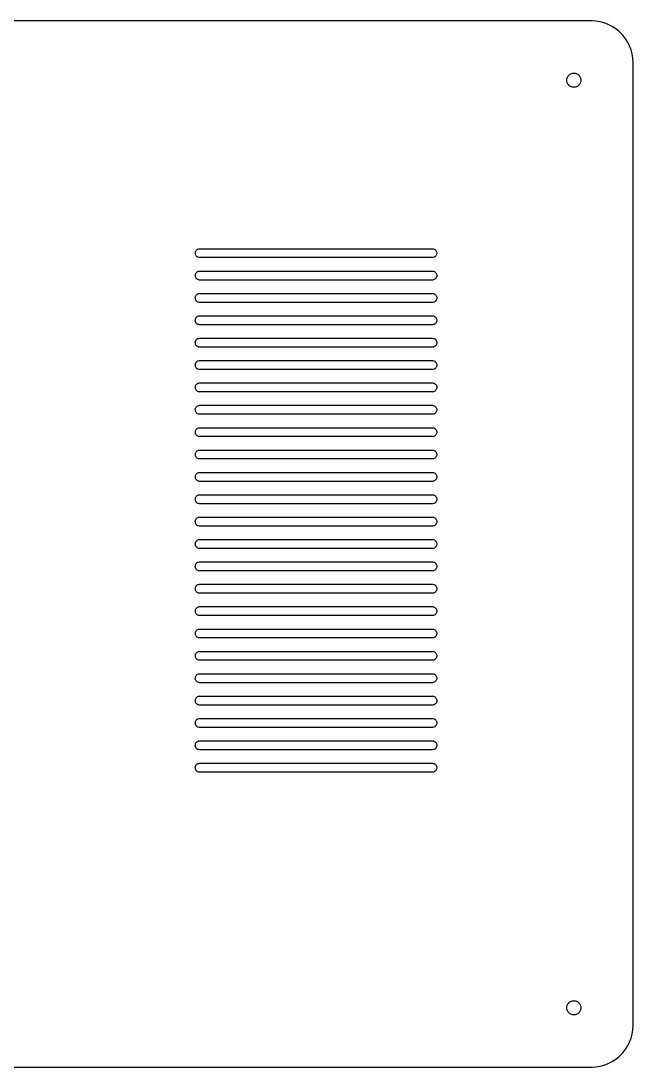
# Model space of a CAD drawing. Header units: metres. Extents: x -205 to 205, y -175 to 175.
# Drawn here: x 0 to 205.4, y -175.4 to 175.4 of the extents above; entities that cross this region are included whole.
import ezdxf

# ---------------------------------------------------------------- set-up
doc = ezdxf.new("R2010")
doc.units = ezdxf.units.M

msp = doc.modelspace()

# ---------------------------------------------------------------- linework, layer by layer
for p, q in [((191.375, 175.375), (-191.375, 175.375)), ((192.838, 175.298), (191.375, 175.375)), ((194.286, 175.069), (192.838, 175.298)), ((195.701, 174.69), (194.286, 175.069)), ((197.069, 174.165), (195.701, 174.69)), ((198.375, 173.499), (197.069, 174.165)), ((199.604, 172.701), (198.375, 173.499)), ((200.743, 171.779), (199.604, 172.701)), ((201.779, 170.743), (200.743, 171.779)), ((202.701, 169.604), (201.779, 170.743)), ((203.499, 168.375), (202.701, 169.604)), ((204.165, 167.069), (203.499, 168.375)), ((204.69, 165.701), (204.165, 167.069)), ((205.069, 164.286), (204.69, 165.701)), ((205.298, 162.838), (205.069, 164.286)), ((205.375, 161.375), (205.298, 162.838)), ((205.375, -161.375), (205.375, 161.375)), ((185.006, 157.823), (185.252, 157.862)), ((185.252, 157.862), (185.5, 157.875)), ((185.5, 157.875), (185.748, 157.862)), ((185.748, 157.862), (185.994, 157.823)), ((183.125, 155.5), (183.138, 155.748)), ((183.138, 155.252), (183.125, 155.5)), ((183.138, 155.748), (183.177, 155.994)), ((183.177, 155.006), (183.138, 155.252)), ((183.177, 155.994), (183.241, 156.234)), ((183.241, 154.766), (183.177, 155.006)), ((183.241, 156.234), (183.33, 156.466)), ((183.33, 154.534), (183.241, 154.766)), ((183.33, 156.466), (183.443, 156.688)), ((183.443, 154.312), (183.33, 154.534)), ((183.443, 156.688), (183.579, 156.896)), ((183.579, 156.896), (183.735, 157.089)), ((183.735, 157.089), (183.911, 157.265)), ((183.911, 157.265), (184.104, 157.421)), ((184.104, 157.421), (184.312, 157.557)), ((184.312, 157.557), (184.534, 157.67)), ((184.534, 157.67), (184.766, 157.759)), ((184.766, 157.759), (185.006, 157.823)), ((185.994, 157.823), (186.234, 157.759)), ((186.234, 157.759), (186.466, 157.67)), ((186.466, 157.67), (186.688, 157.557)), ((186.688, 157.557), (186.896, 157.421)), ((186.896, 157.421), (187.089, 157.265)), ((187.089, 157.265), (187.265, 157.089)), ((187.265, 157.089), (187.421, 156.896)), ((187.421, 156.896), (187.557, 156.688)), ((187.557, 156.688), (187.67, 156.466)), ((187.67, 154.534), (187.557, 154.312)), ((187.67, 156.466), (187.759, 156.234)), ((187.759, 154.766), (187.67, 154.534)), ((187.759, 156.234), (187.823, 155.994)), ((187.823, 155.006), (187.759, 154.766)), ((187.823, 155.994), (187.862, 155.748)), ((187.862, 155.252), (187.823, 155.006)), ((187.862, 155.748), (187.875, 155.5)), ((187.875, 155.5), (187.862, 155.252)), ((183.579, 154.104), (183.443, 154.312)), ((183.735, 153.911), (183.579, 154.104)), ((183.911, 153.735), (183.735, 153.911)), ((184.104, 153.579), (183.911, 153.735)), ((184.312, 153.443), (184.104, 153.579)), ((184.534, 153.33), (184.312, 153.443)), ((184.766, 153.241), (184.534, 153.33)), ((185.006, 153.177), (184.766, 153.241)), ((185.252, 153.138), (185.006, 153.177)), ((185.5, 153.125), (185.252, 153.138)), ((185.748, 153.138), (185.5, 153.125)), ((185.994, 153.177), (185.748, 153.138)), ((186.234, 153.241), (185.994, 153.177)), ((186.466, 153.33), (186.234, 153.241)), ((186.688, 153.443), (186.466, 153.33)), ((186.896, 153.579), (186.688, 153.443)), ((187.089, 153.735), (186.896, 153.579)), ((187.265, 153.911), (187.089, 153.735)), ((187.421, 154.104), (187.265, 153.911)), ((187.557, 154.312), (187.421, 154.104)), ((58.5813, 97.987), (58.6808, 98.2139)), ((58.6808, 98.2139), (58.8163, 98.4213)), ((58.8163, 98.4213), (58.9841, 98.6036)), ((58.9841, 98.6036), (59.1796, 98.7558)), ((59.1796, 98.7558), (59.3974, 98.8737)), ((59.3974, 98.8737), (59.6318, 98.9541)), ((59.6318, 98.9541), (59.8761, 98.9949)), ((59.8761, 98.9949), (138.124, 98.9949)), ((138.124, 98.9949), (138.368, 98.9541)), ((138.368, 98.9541), (138.603, 98.8737)), ((138.603, 98.8737), (138.82, 98.7558)), ((138.82, 98.7558), (139.016, 98.6036)), ((139.016, 98.6036), (139.184, 98.4213)), ((139.184, 98.4213), (139.319, 98.2139)), ((139.319, 98.2139), (139.419, 97.987)), ((58.5, 97.5), (58.5204, 97.7469)), ((58.5204, 97.2531), (58.5, 97.5)), ((58.5204, 97.7469), (58.5813, 97.987)), ((58.5813, 97.0129), (58.5204, 97.2531)), ((58.6808, 96.7861), (58.5813, 97.0129)), ((58.8163, 96.5787), (58.6808, 96.7861)), ((58.9841, 96.3964), (58.8163, 96.5787)), ((59.1796, 96.2442), (58.9841, 96.3964)), ((59.3974, 96.1263), (59.1796, 96.2442)), ((59.6318, 96.0459), (59.3974, 96.1263)), ((59.8761, 96.0051), (59.6318, 96.0459)), ((138.124, 96.0051), (59.8761, 96.0051)), ((138.368, 96.0459), (138.124, 96.0051)), ((138.603, 96.1263), (138.368, 96.0459)), ((138.82, 96.2442), (138.603, 96.1263)), ((139.016, 96.3964), (138.82, 96.2442)), ((139.184, 96.5787), (139.016, 96.3964)), ((139.319, 96.7861), (139.184, 96.5787)), ((139.419, 97.0129), (139.319, 96.7861)), ((139.419, 97.987), (139.48, 97.7469)), ((139.48, 97.2531), (139.419, 97.0129)), ((139.48, 97.7469), (139.5, 97.5)), ((139.5, 97.5), (139.48, 97.2531)), ((58.9841, 91.1036), (59.1796, 91.2558)), ((59.1796, 91.2558), (59.3974, 91.3737)), ((59.3974, 91.3737), (59.6318, 91.4541)), ((59.6318, 91.4541), (59.8761, 91.4949)), ((59.8761, 91.4949), (138.124, 91.4949)), ((138.124, 91.4949), (138.368, 91.4541)), ((138.368, 91.4541), (138.603, 91.3737)), ((138.603, 91.3737), (138.82, 91.2558)), ((138.82, 91.2558), (139.016, 91.1036)), ((58.5, 90), (58.5204, 90.2469)), ((58.5204, 89.7531), (58.5, 90)), ((58.5204, 90.2469), (58.5813, 90.487)), ((58.5813, 89.5129), (58.5204, 89.7531)), ((58.5813, 90.487), (58.6808, 90.7139)), ((58.6808, 89.2861), (58.5813, 89.5129)), ((58.6808, 90.7139), (58.8163, 90.9213)), ((58.8163, 89.0787), (58.6808, 89.2861)), ((58.8163, 90.9213), (58.9841, 91.1036)), ((58.9841, 88.8964), (58.8163, 89.0787)), ((59.1796, 88.7442), (58.9841, 88.8964)), ((59.3974, 88.6263), (59.1796, 88.7442)), ((59.6318, 88.5459), (59.3974, 88.6263)), ((59.8761, 88.5051), (59.6318, 88.5459)), ((138.124, 88.5051), (59.8761, 88.5051)), ((138.368, 88.5459), (138.124, 88.5051)), ((138.603, 88.6263), (138.368, 88.5459)), ((138.82, 88.7442), (138.603, 88.6263)), ((139.016, 88.8964), (138.82, 88.7442)), ((139.016, 91.1036), (139.184, 90.9213)), ((139.184, 89.0787), (139.016, 88.8964)), ((139.184, 90.9213), (139.319, 90.7139)), ((139.319, 89.2861), (139.184, 89.0787)), ((139.319, 90.7139), (139.419, 90.487)), ((139.419, 89.5129), (139.319, 89.2861)), ((139.419, 90.487), (139.48, 90.2469)), ((139.48, 89.7531), (139.419, 89.5129)), ((139.48, 90.2469), (139.5, 90)), ((139.5, 90), (139.48, 89.7531)), ((58.5, 82.5), (58.5204, 82.7469)), ((58.5204, 82.2531), (58.5, 82.5)), ((58.5204, 82.7469), (58.5813, 82.987)), ((58.5813, 82.0129), (58.5204, 82.2531)), ((58.5813, 82.987), (58.6808, 83.2139)), ((58.6808, 81.7861), (58.5813, 82.0129)), ((58.6808, 83.2139), (58.8163, 83.4213)), ((58.8163, 81.5787), (58.6808, 81.7861)), ((58.8163, 83.4213), (58.9841, 83.6036)), ((58.9841, 81.3964), (58.8163, 81.5787)), ((58.9841, 83.6036), (59.1796, 83.7558)), ((59.1796, 81.2442), (58.9841, 81.3964)), ((59.1796, 83.7558), (59.3974, 83.8737)), ((59.3974, 81.1263), (59.1796, 81.2442)), ((59.3974, 83.8737), (59.6318, 83.9541)), ((59.6318, 81.0459), (59.3974, 81.1263)), ((59.6318, 83.9541), (59.8761, 83.9949)), ((59.8761, 81.0051), (59.6318, 81.0459)), ((59.8761, 83.9949), (138.124, 83.9949)), ((138.124, 81.0051), (59.8761, 81.0051)), ((138.124, 83.9949), (138.368, 83.9541)), ((138.368, 81.0459), (138.124, 81.0051)), ((138.368, 83.9541), (138.603, 83.8737)), ((138.603, 81.1263), (138.368, 81.0459)), ((138.603, 83.8737), (138.82, 83.7558)), ((138.82, 81.2442), (138.603, 81.1263)), ((138.82, 83.7558), (139.016, 83.6036)), ((139.016, 81.3964), (138.82, 81.2442)), ((139.016, 83.6036), (139.184, 83.4213)), ((139.184, 81.5787), (139.016, 81.3964)), ((139.184, 83.4213), (139.319, 83.2139)), ((139.319, 81.7861), (139.184, 81.5787)), ((139.319, 83.2139), (139.419, 82.987)), ((139.419, 82.0129), (139.319, 81.7861)), ((139.419, 82.987), (139.48, 82.7469)), ((139.48, 82.2531), (139.419, 82.0129)), ((139.48, 82.7469), (139.5, 82.5)), ((139.5, 82.5), (139.48, 82.2531)), ((58.5, 75), (58.5204, 75.2469)), ((58.5204, 74.7531), (58.5, 75)), ((58.5204, 75.2469), (58.5813, 75.487)), ((58.5813, 74.5129), (58.5204, 74.7531)), ((58.5813, 75.487), (58.6808, 75.7139)), ((58.6808, 74.2861), (58.5813, 74.5129)), ((58.6808, 75.7139), (58.8163, 75.9213)), ((58.8163, 74.0787), (58.6808, 74.2861)), ((58.8163, 75.9213), (58.9841, 76.1036)), ((58.9841, 73.8964), (58.8163, 74.0787)), ((58.9841, 76.1036), (59.1796, 76.2558)), ((59.1796, 73.7442), (58.9841, 73.8964)), ((59.1796, 76.2558), (59.3974, 76.3737)), ((59.3974, 73.6263), (59.1796, 73.7442)), ((59.3974, 76.3737), (59.6318, 76.4541)), ((59.6318, 76.4541), (59.8761, 76.4949)), ((59.8761, 76.4949), (138.124, 76.4949)), ((138.124, 76.4949), (138.368, 76.4541)), ((138.368, 76.4541), (138.603, 76.3737)), ((138.603, 76.3737), (138.82, 76.2558)), ((138.82, 73.7442), (138.603, 73.6263)), ((138.82, 76.2558), (139.016, 76.1036)), ((139.016, 73.8964), (138.82, 73.7442)), ((139.016, 76.1036), (139.184, 75.9213)), ((139.184, 74.0787), (139.016, 73.8964)), ((139.184, 75.9213), (139.319, 75.7139)), ((139.319, 74.2861), (139.184, 74.0787)), ((139.319, 75.7139), (139.419, 75.487)), ((139.419, 74.5129), (139.319, 74.2861)), ((139.419, 75.487), (139.48, 75.2469)), ((139.48, 74.7531), (139.419, 74.5129)), ((139.48, 75.2469), (139.5, 75)), ((139.5, 75), (139.48, 74.7531)), ((59.6318, 73.5459), (59.3974, 73.6263)), ((59.8761, 73.5051), (59.6318, 73.5459)), ((138.124, 73.5051), (59.8761, 73.5051)), ((138.368, 73.5459), (138.124, 73.5051)), ((138.603, 73.6263), (138.368, 73.5459)), ((58.5, 67.5), (58.5204, 67.7469)), ((58.5204, 67.2531), (58.5, 67.5)), ((58.5204, 67.7469), (58.5813, 67.987)), ((58.5813, 67.0129), (58.5204, 67.2531)), ((58.5813, 67.987), (58.6808, 68.2139)), ((58.6808, 66.7861), (58.5813, 67.0129)), ((58.6808, 68.2139), (58.8163, 68.4213)), ((58.8163, 66.5787), (58.6808, 66.7861)), ((58.8163, 68.4213), (58.9841, 68.6036)), ((58.9841, 68.6036), (59.1796, 68.7558)), ((59.1796, 68.7558), (59.3974, 68.8737)), ((59.3974, 68.8737), (59.6318, 68.9541)), ((59.6318, 68.9541), (59.8761, 68.9949)), ((59.8761, 68.9949), (138.124, 68.9949)), ((138.124, 68.9949), (138.368, 68.9541)), ((138.368, 68.9541), (138.603, 68.8737)), ((138.603, 68.8737), (138.82, 68.7558)), ((138.82, 68.7558), (139.016, 68.6036)), ((139.016, 68.6036), (139.184, 68.4213)), ((139.184, 68.4213), (139.319, 68.2139)), ((139.319, 66.7861), (139.184, 66.5787)), ((139.319, 68.2139), (139.419, 67.987)), ((139.419, 67.0129), (139.319, 66.7861)), ((139.419, 67.987), (139.48, 67.7469)), ((139.48, 67.2531), (139.419, 67.0129)), ((139.48, 67.7469), (139.5, 67.5)), ((139.5, 67.5), (139.48, 67.2531)), ((58.9841, 66.3964), (58.8163, 66.5787)), ((59.1796, 66.2442), (58.9841, 66.3964)), ((59.3974, 66.1263), (59.1796, 66.2442)), ((59.6318, 66.0459), (59.3974, 66.1263)), ((59.8761, 66.0051), (59.6318, 66.0459)), ((138.124, 66.0051), (59.8761, 66.0051)), ((138.368, 66.0459), (138.124, 66.0051)), ((138.603, 66.1263), (138.368, 66.0459)), ((138.82, 66.2442), (138.603, 66.1263)), ((139.016, 66.3964), (138.82, 66.2442)), ((139.184, 66.5787), (139.016, 66.3964)), ((58.5, 60), (58.5204, 60.2469)), ((58.5204, 59.7531), (58.5, 60)), ((58.5204, 60.2469), (58.5813, 60.487)), ((58.5813, 59.5129), (58.5204, 59.7531)), ((58.5813, 60.487), (58.6808, 60.7139)), ((58.6808, 60.7139), (58.8163, 60.9213)), ((58.8163, 60.9213), (58.9841, 61.1036)), ((58.9841, 61.1036), (59.1796, 61.2557)), ((59.1796, 61.2557), (59.3974, 61.3737)), ((59.3974, 61.3737), (59.6318, 61.4541)), ((59.6318, 61.4541), (59.8761, 61.4949)), ((59.8761, 61.4949), (138.124, 61.4949)), ((138.124, 61.4949), (138.368, 61.4541)), ((138.368, 61.4541), (138.603, 61.3737)), ((138.603, 61.3737), (138.82, 61.2557)), ((138.82, 61.2557), (139.016, 61.1036)), ((139.016, 61.1036), (139.184, 60.9213)), ((139.184, 60.9213), (139.319, 60.7139)), ((139.319, 60.7139), (139.419, 60.487)), ((139.419, 60.487), (139.48, 60.2469)), ((139.48, 59.7531), (139.419, 59.5129)), ((139.48, 60.2469), (139.5, 60)), ((139.5, 60), (139.48, 59.7531)), ((58.6808, 59.2861), (58.5813, 59.5129)), ((58.8163, 59.0787), (58.6808, 59.2861)), ((58.9841, 58.8964), (58.8163, 59.0787)), ((59.1796, 58.7442), (58.9841, 58.8964)), ((59.3974, 58.6263), (59.1796, 58.7442)), ((59.6318, 58.5459), (59.3974, 58.6263)), ((59.8761, 58.5051), (59.6318, 58.5459)), ((138.124, 58.5051), (59.8761, 58.5051)), ((138.368, 58.5459), (138.124, 58.5051)), ((138.603, 58.6263), (138.368, 58.5459)), ((138.82, 58.7442), (138.603, 58.6263)), ((139.016, 58.8964), (138.82, 58.7442)), ((139.184, 59.0787), (139.016, 58.8964)), ((139.319, 59.2861), (139.184, 59.0787)), ((139.419, 59.5129), (139.319, 59.2861)), ((58.5, 52.5), (58.5204, 52.7469)), ((58.5204, 52.7469), (58.5813, 52.987)), ((58.5813, 52.987), (58.6808, 53.2139)), ((58.6808, 53.2139), (58.8163, 53.4213)), ((58.8163, 53.4213), (58.9841, 53.6036)), ((58.9841, 53.6036), (59.1796, 53.7557)), ((59.1796, 53.7557), (59.3974, 53.8737)), ((59.3974, 53.8737), (59.6318, 53.9541)), ((59.6318, 53.9541), (59.8761, 53.9949)), ((59.8761, 53.9949), (138.124, 53.9949)), ((138.124, 53.9949), (138.368, 53.9541)), ((138.368, 53.9541), (138.603, 53.8737)), ((138.603, 53.8737), (138.82, 53.7557)), ((138.82, 53.7557), (139.016, 53.6036)), ((139.016, 53.6036), (139.184, 53.4213)), ((139.184, 53.4213), (139.319, 53.2139)), ((139.319, 53.2139), (139.419, 52.987)), ((139.419, 52.987), (139.48, 52.7469)), ((139.48, 52.7469), (139.5, 52.5)), ((58.5204, 52.2531), (58.5, 52.5)), ((58.5813, 52.0129), (58.5204, 52.2531)), ((58.6808, 51.7861), (58.5813, 52.0129)), ((58.8163, 51.5787), (58.6808, 51.7861)), ((58.9841, 51.3964), (58.8163, 51.5787)), ((59.1796, 51.2442), (58.9841, 51.3964)), ((59.3974, 51.1263), (59.1796, 51.2442)), ((59.6318, 51.0459), (59.3974, 51.1263)), ((59.8761, 51.0051), (59.6318, 51.0459)), ((138.124, 51.0051), (59.8761, 51.0051)), ((138.368, 51.0459), (138.124, 51.0051)), ((138.603, 51.1263), (138.368, 51.0459)), ((138.82, 51.2442), (138.603, 51.1263)), ((139.016, 51.3964), (138.82, 51.2442)), ((139.184, 51.5787), (139.016, 51.3964)), ((139.319, 51.7861), (139.184, 51.5787)), ((139.419, 52.0129), (139.319, 51.7861)), ((139.48, 52.2531), (139.419, 52.0129)), ((139.5, 52.5), (139.48, 52.2531)), ((58.5813, 45.487), (58.6808, 45.7139)), ((58.6808, 45.7139), (58.8163, 45.9213)), ((58.8163, 45.9213), (58.9841, 46.1036)), ((58.9841, 46.1036), (59.1796, 46.2557)), ((59.1796, 46.2557), (59.3974, 46.3737)), ((59.3974, 46.3737), (59.6318, 46.4541)), ((59.6318, 46.4541), (59.8761, 46.4949)), ((59.8761, 46.4949), (138.124, 46.4949)), ((138.124, 46.4949), (138.368, 46.4541)), ((138.368, 46.4541), (138.603, 46.3737)), ((138.603, 46.3737), (138.82, 46.2557)), ((138.82, 46.2557), (139.016, 46.1036)), ((139.016, 46.1036), (139.184, 45.9213)), ((139.184, 45.9213), (139.319, 45.7139)), ((139.319, 45.7139), (139.419, 45.487)), ((58.5, 45), (58.5204, 45.2469)), ((58.5204, 44.7531), (58.5, 45)), ((58.5204, 45.2469), (58.5813, 45.487)), ((58.5813, 44.5129), (58.5204, 44.7531)), ((58.6808, 44.2861), (58.5813, 44.5129)), ((58.8163, 44.0787), (58.6808, 44.2861)), ((58.9841, 43.8964), (58.8163, 44.0787)), ((59.1796, 43.7442), (58.9841, 43.8964)), ((59.3974, 43.6263), (59.1796, 43.7442)), ((59.6318, 43.5459), (59.3974, 43.6263)), ((59.8761, 43.5051), (59.6318, 43.5459)), ((138.124, 43.5051), (59.8761, 43.5051)), ((138.368, 43.5459), (138.124, 43.5051)), ((138.603, 43.6263), (138.368, 43.5459)), ((138.82, 43.7442), (138.603, 43.6263)), ((139.016, 43.8964), (138.82, 43.7442)), ((139.184, 44.0787), (139.016, 43.8964)), ((139.319, 44.2861), (139.184, 44.0787)), ((139.419, 44.5129), (139.319, 44.2861)), ((139.419, 45.487), (139.48, 45.2469)), ((139.48, 44.7531), (139.419, 44.5129)), ((139.48, 45.2469), (139.5, 45)), ((139.5, 45), (139.48, 44.7531)), ((58.8163, 38.4213), (58.9841, 38.6036)), ((58.9841, 38.6036), (59.1796, 38.7557)), ((59.1796, 38.7557), (59.3974, 38.8737)), ((59.3974, 38.8737), (59.6318, 38.9541)), ((59.6318, 38.9541), (59.8761, 38.9949)), ((59.8761, 38.9949), (138.124, 38.9949)), ((138.124, 38.9949), (138.368, 38.9541)), ((138.368, 38.9541), (138.603, 38.8737)), ((138.603, 38.8737), (138.82, 38.7557)), ((138.82, 38.7557), (139.016, 38.6036)), ((139.016, 38.6036), (139.184, 38.4213)), ((58.5, 37.5), (58.5204, 37.7469)), ((58.5204, 37.2531), (58.5, 37.5)), ((58.5204, 37.7469), (58.5813, 37.987)), ((58.5813, 37.0129), (58.5204, 37.2531)), ((58.5813, 37.987), (58.6808, 38.2139)), ((58.6808, 36.7861), (58.5813, 37.0129)), ((58.6808, 38.2139), (58.8163, 38.4213)), ((58.8163, 36.5787), (58.6808, 36.7861)), ((58.9841, 36.3964), (58.8163, 36.5787)), ((59.1796, 36.2442), (58.9841, 36.3964)), ((59.3974, 36.1263), (59.1796, 36.2442)), ((59.6318, 36.0459), (59.3974, 36.1263)), ((59.8761, 36.0051), (59.6318, 36.0459)), ((138.124, 36.0051), (59.8761, 36.0051)), ((138.368, 36.0459), (138.124, 36.0051)), ((138.603, 36.1263), (138.368, 36.0459)), ((138.82, 36.2442), (138.603, 36.1263)), ((139.016, 36.3964), (138.82, 36.2442)), ((139.184, 36.5787), (139.016, 36.3964)), ((139.184, 38.4213), (139.319, 38.2139)), ((139.319, 36.7861), (139.184, 36.5787)), ((139.319, 38.2139), (139.419, 37.987)), ((139.419, 37.0129), (139.319, 36.7861)), ((139.419, 37.987), (139.48, 37.7469)), ((139.48, 37.2531), (139.419, 37.0129)), ((139.48, 37.7469), (139.5, 37.5)), ((139.5, 37.5), (139.48, 37.2531)), ((58.5, 30), (58.5204, 30.2469)), ((58.5204, 29.7531), (58.5, 30)), ((58.5204, 30.2469), (58.5813, 30.487)), ((58.5813, 29.5129), (58.5204, 29.7531)), ((58.5813, 30.487), (58.6808, 30.7139)), ((58.6808, 29.2861), (58.5813, 29.5129)), ((58.6808, 30.7139), (58.8163, 30.9213)), ((58.8163, 29.0787), (58.6808, 29.2861)), ((58.8163, 30.9213), (58.9841, 31.1036)), ((58.9841, 28.8964), (58.8163, 29.0787)), ((58.9841, 31.1036), (59.1796, 31.2557)), ((59.1796, 28.7442), (58.9841, 28.8964)), ((59.1796, 31.2557), (59.3974, 31.3737)), ((59.3974, 28.6263), (59.1796, 28.7442)), ((59.3974, 31.3737), (59.6318, 31.4541)), ((59.6318, 28.5459), (59.3974, 28.6263)), ((59.6318, 31.4541), (59.8761, 31.4949)), ((59.8761, 28.5051), (59.6318, 28.5459)), ((59.8761, 31.4949), (138.124, 31.4949)), ((138.124, 28.5051), (59.8761, 28.5051)), ((138.124, 31.4949), (138.368, 31.4541)), ((138.368, 28.5459), (138.124, 28.5051)), ((138.368, 31.4541), (138.603, 31.3737)), ((138.603, 28.6263), (138.368, 28.5459)), ((138.603, 31.3737), (138.82, 31.2557)), ((138.82, 28.7442), (138.603, 28.6263)), ((138.82, 31.2557), (139.016, 31.1036)), ((139.016, 28.8964), (138.82, 28.7442)), ((139.016, 31.1036), (139.184, 30.9213)), ((139.184, 29.0787), (139.016, 28.8964)), ((139.184, 30.9213), (139.319, 30.7139)), ((139.319, 29.2861), (139.184, 29.0787)), ((139.319, 30.7139), (139.419, 30.487)), ((139.419, 29.5129), (139.319, 29.2861)), ((139.419, 30.487), (139.48, 30.2469)), ((139.48, 29.7531), (139.419, 29.5129)), ((139.48, 30.2469), (139.5, 30)), ((139.5, 30), (139.48, 29.7531)), ((58.5, 22.5), (58.5204, 22.7469)), ((58.5204, 22.2531), (58.5, 22.5)), ((58.5204, 22.7469), (58.5813, 22.987)), ((58.5813, 22.0129), (58.5204, 22.2531)), ((58.5813, 22.987), (58.6808, 23.2139)), ((58.6808, 21.7861), (58.5813, 22.0129)), ((58.6808, 23.2139), (58.8163, 23.4213)), ((58.8163, 21.5787), (58.6808, 21.7861)), ((58.8163, 23.4213), (58.9841, 23.6036)), ((58.9841, 21.3964), (58.8163, 21.5787)), ((58.9841, 23.6036), (59.1796, 23.7557)), ((59.1796, 21.2442), (58.9841, 21.3964)), ((59.1796, 23.7557), (59.3974, 23.8737)), ((59.3974, 21.1263), (59.1796, 21.2442)), ((59.3974, 23.8737), (59.6318, 23.9541)), ((59.6318, 21.0459), (59.3974, 21.1263)), ((59.6318, 23.9541), (59.8761, 23.9949)), ((59.8761, 21.0051), (59.6318, 21.0459)), ((59.8761, 23.9949), (138.124, 23.9949)), ((138.124, 23.9949), (138.368, 23.9541)), ((138.368, 21.0459), (138.124, 21.0051)), ((138.368, 23.9541), (138.603, 23.8737)), ((138.603, 21.1263), (138.368, 21.0459)), ((138.603, 23.8737), (138.82, 23.7557)), ((138.82, 21.2442), (138.603, 21.1263)), ((138.82, 23.7557), (139.016, 23.6036)), ((139.016, 21.3964), (138.82, 21.2442)), ((139.016, 23.6036), (139.184, 23.4213)), ((139.184, 21.5787), (139.016, 21.3964)), ((139.184, 23.4213), (139.319, 23.2139)), ((139.319, 21.7861), (139.184, 21.5787)), ((139.319, 23.2139), (139.419, 22.987)), ((139.419, 22.0129), (139.319, 21.7861)), ((139.419, 22.987), (139.48, 22.7469)), ((139.48, 22.2531), (139.419, 22.0129)), ((139.48, 22.7469), (139.5, 22.5)), ((139.5, 22.5), (139.48, 22.2531)), ((138.124, 21.0051), (59.8761, 21.0051)), ((58.5, 15), (58.5204, 15.2469)), ((58.5204, 14.7531), (58.5, 15)), ((58.5204, 15.2469), (58.5813, 15.487)), ((58.5813, 14.5129), (58.5204, 14.7531)), ((58.5813, 15.487), (58.6808, 15.7139)), ((58.6808, 14.2861), (58.5813, 14.5129)), ((58.6808, 15.7139), (58.8163, 15.9213)), ((58.8163, 14.0787), (58.6808, 14.2861)), ((58.8163, 15.9213), (58.9841, 16.1036)), ((58.9841, 13.8964), (58.8163, 14.0787)), ((58.9841, 16.1036), (59.1796, 16.2557)), ((59.1796, 16.2557), (59.3974, 16.3737)), ((59.3974, 16.3737), (59.6318, 16.4541)), ((59.6318, 16.4541), (59.8761, 16.4949)), ((59.8761, 16.4949), (138.124, 16.4949)), ((138.124, 16.4949), (138.368, 16.4541)), ((138.368, 16.4541), (138.603, 16.3737)), ((138.603, 16.3737), (138.82, 16.2557)), ((138.82, 16.2557), (139.016, 16.1036)), ((139.016, 16.1036), (139.184, 15.9213)), ((139.184, 14.0787), (139.016, 13.8964)), ((139.184, 15.9213), (139.319, 15.7139)), ((139.319, 14.2861), (139.184, 14.0787)), ((139.319, 15.7139), (139.419, 15.487)), ((139.419, 14.5129), (139.319, 14.2861)), ((139.419, 15.487), (139.48, 15.2469)), ((139.48, 14.7531), (139.419, 14.5129)), ((139.48, 15.2469), (139.5, 15)), ((139.5, 15), (139.48, 14.7531)), ((59.1796, 13.7442), (58.9841, 13.8964)), ((59.3974, 13.6263), (59.1796, 13.7442)), ((59.6318, 13.5459), (59.3974, 13.6263)), ((59.8761, 13.5051), (59.6318, 13.5459)), ((138.124, 13.5051), (59.8761, 13.5051)), ((138.368, 13.5459), (138.124, 13.5051)), ((138.603, 13.6263), (138.368, 13.5459)), ((138.82, 13.7442), (138.603, 13.6263)), ((139.016, 13.8964), (138.82, 13.7442)), ((58.5, 7.5), (58.5204, 7.74689)), ((58.5204, 7.2531), (58.5, 7.5)), ((58.5204, 7.74689), (58.5813, 7.98705)), ((58.5813, 7.01294), (58.5204, 7.2531)), ((58.5813, 7.98705), (58.6808, 8.21391)), ((58.6808, 8.21391), (58.8163, 8.42131)), ((58.8163, 8.42131), (58.9841, 8.60358)), ((58.9841, 8.60358), (59.1796, 8.75574)), ((59.1796, 8.75574), (59.3974, 8.87366)), ((59.3974, 8.87366), (59.6318, 8.95409)), ((59.6318, 8.95409), (59.8761, 8.99487)), ((59.8761, 8.99487), (138.124, 8.99487)), ((138.124, 8.99487), (138.368, 8.95409)), ((138.368, 8.95409), (138.603, 8.87366)), ((138.603, 8.87366), (138.82, 8.75574)), ((138.82, 8.75574), (139.016, 8.60358)), ((139.016, 8.60358), (139.184, 8.42131)), ((139.184, 8.42131), (139.319, 8.21391)), ((139.319, 8.21391), (139.419, 7.98705)), ((139.419, 7.98705), (139.48, 7.74689)), ((139.48, 7.2531), (139.419, 7.01294)), ((139.48, 7.74689), (139.5, 7.5)), ((139.5, 7.5), (139.48, 7.2531)), ((58.6808, 6.78607), (58.5813, 7.01294)), ((58.8163, 6.57867), (58.6808, 6.78607)), ((58.9841, 6.39641), (58.8163, 6.57867)), ((59.1796, 6.24425), (58.9841, 6.39641)), ((59.3974, 6.12633), (59.1796, 6.24425)), ((59.6318, 6.0459), (59.3974, 6.12633)), ((59.8761, 6.00511), (59.6318, 6.0459)), ((138.124, 6.00511), (59.8761, 6.00511)), ((138.368, 6.0459), (138.124, 6.00511)), ((138.603, 6.12633), (138.368, 6.0459)), ((138.82, 6.24425), (138.603, 6.12633)), ((139.016, 6.39641), (138.82, 6.24425)), ((139.184, 6.57867), (139.016, 6.39641)), ((139.319, 6.78607), (139.184, 6.57867)), ((139.419, 7.01294), (139.319, 6.78607)), ((58.5, 0), (58.5204, 0.24689)), ((58.5204, -0.24689), (58.5, 0)), ((58.5204, 0.24689), (58.5813, 0.48705)), ((58.5813, 0.48705), (58.6808, 0.71391)), ((58.6808, 0.71391), (58.8163, 0.92131)), ((58.8163, 0.92131), (58.9841, 1.10358)), ((58.9841, 1.10358), (59.1796, 1.25574)), ((59.1796, 1.25574), (59.3974, 1.37366)), ((59.3974, 1.37366), (59.6318, 1.45409)), ((59.6318, 1.45409), (59.8761, 1.49487)), ((59.8761, 1.49487), (138.124, 1.49487)), ((138.124, 1.49487), (138.368, 1.45409)), ((138.368, 1.45409), (138.603, 1.37366)), ((138.603, 1.37366), (138.82, 1.25574)), ((138.82, 1.25574), (139.016, 1.10358)), ((139.016, 1.10358), (139.184, 0.92131)), ((139.184, 0.92131), (139.319, 0.71391)), ((139.319, 0.71391), (139.419, 0.48705)), ((139.419, 0.48705), (139.48, 0.24689)), ((139.48, 0.24689), (139.5, 0)), ((139.5, 0), (139.48, -0.24689)), ((58.5813, -0.48705), (58.5204, -0.24689)), ((58.6808, -0.71391), (58.5813, -0.48705)), ((58.8163, -0.92131), (58.6808, -0.71391)), ((58.9841, -1.10358), (58.8163, -0.92131)), ((59.1796, -1.25574), (58.9841, -1.10358)), ((59.3974, -1.37366), (59.1796, -1.25574)), ((59.6318, -1.45409), (59.3974, -1.37366)), ((59.8761, -1.49487), (59.6318, -1.45409)), ((138.124, -1.49487), (59.8761, -1.49487)), ((138.368, -1.45409), (138.124, -1.49487)), ((138.603, -1.37366), (138.368, -1.45409)), ((138.82, -1.25574), (138.603, -1.37366)), ((139.016, -1.10358), (138.82, -1.25574)), ((139.184, -0.92131), (139.016, -1.10358)), ((139.319, -0.71391), (139.184, -0.92131)), ((139.419, -0.48705), (139.319, -0.71391)), ((139.48, -0.24689), (139.419, -0.48705)), ((58.5204, -7.2531), (58.5813, -7.01294)), ((58.5813, -7.01294), (58.6808, -6.78607)), ((58.6808, -6.78607), (58.8163, -6.57867)), ((58.8163, -6.57867), (58.9841, -6.39641)), ((58.9841, -6.39641), (59.1796, -6.24425)), ((59.1796, -6.24425), (59.3974, -6.12633)), ((59.3974, -6.12633), (59.6318, -6.0459)), ((59.6318, -6.0459), (59.8761, -6.00511)), ((59.8761, -6.00511), (138.124, -6.00511)), ((138.124, -6.00511), (138.368, -6.0459)), ((138.368, -6.0459), (138.603, -6.12633)), ((138.603, -6.12633), (138.82, -6.24425)), ((138.82, -6.24425), (139.016, -6.39641)), ((139.016, -6.39641), (139.184, -6.57867)), ((139.184, -6.57867), (139.319, -6.78607)), ((139.319, -6.78607), (139.419, -7.01294)), ((139.419, -7.01294), (139.48, -7.2531)), ((58.5, -7.5), (58.5204, -7.2531)), ((58.5204, -7.74689), (58.5, -7.5)), ((58.5813, -7.98705), (58.5204, -7.74689)), ((58.6808, -8.21391), (58.5813, -7.98705)), ((58.8163, -8.42131), (58.6808, -8.21391)), ((58.9841, -8.60358), (58.8163, -8.42131)), ((59.1796, -8.75574), (58.9841, -8.60358)), ((59.3974, -8.87366), (59.1796, -8.75574)), ((59.6318, -8.95409), (59.3974, -8.87366)), ((59.8761, -8.99487), (59.6318, -8.95409)), ((138.124, -8.99487), (59.8761, -8.99487)), ((138.368, -8.95409), (138.124, -8.99487)), ((138.603, -8.87366), (138.368, -8.95409)), ((138.82, -8.75574), (138.603, -8.87366)), ((139.016, -8.60358), (138.82, -8.75574)), ((139.184, -8.42131), (139.016, -8.60358)), ((139.319, -8.21391), (139.184, -8.42131)), ((139.419, -7.98705), (139.319, -8.21391)), ((139.48, -7.74689), (139.419, -7.98705)), ((139.48, -7.2531), (139.5, -7.5)), ((139.5, -7.5), (139.48, -7.74689)), ((58.8163, -14.0787), (58.9841, -13.8964)), ((58.9841, -13.8964), (59.1796, -13.7442)), ((59.1796, -13.7442), (59.3974, -13.6263)), ((59.3974, -13.6263), (59.6318, -13.5459)), ((59.6318, -13.5459), (59.8761, -13.5051)), ((59.8761, -13.5051), (138.124, -13.5051)), ((138.124, -13.5051), (138.368, -13.5459)), ((138.368, -13.5459), (138.603, -13.6263)), ((138.603, -13.6263), (138.82, -13.7442)), ((138.82, -13.7442), (139.016, -13.8964)), ((139.016, -13.8964), (139.184, -14.0787)), ((58.5, -15), (58.5204, -14.7531)), ((58.5204, -15.2469), (58.5, -15)), ((58.5204, -14.7531), (58.5813, -14.5129)), ((58.5813, -15.487), (58.5204, -15.2469)), ((58.5813, -14.5129), (58.6808, -14.2861)), ((58.6808, -15.7139), (58.5813, -15.487)), ((58.6808, -14.2861), (58.8163, -14.0787)), ((58.8163, -15.9213), (58.6808, -15.7139)), ((58.9841, -16.1036), (58.8163, -15.9213)), ((59.1796, -16.2557), (58.9841, -16.1036)), ((59.3974, -16.3737), (59.1796, -16.2557)), ((59.6318, -16.4541), (59.3974, -16.3737)), ((59.8761, -16.4949), (59.6318, -16.4541)), ((138.124, -16.4949), (59.8761, -16.4949)), ((138.368, -16.4541), (138.124, -16.4949)), ((138.603, -16.3737), (138.368, -16.4541)), ((138.82, -16.2557), (138.603, -16.3737)), ((139.016, -16.1036), (138.82, -16.2557)), ((139.184, -15.9213), (139.016, -16.1036)), ((139.184, -14.0787), (139.319, -14.2861)), ((139.319, -15.7139), (139.184, -15.9213)), ((139.319, -14.2861), (139.419, -14.5129)), ((139.419, -15.487), (139.319, -15.7139)), ((139.419, -14.5129), (139.48, -14.7531)), ((139.48, -15.2469), (139.419, -15.487)), ((139.48, -14.7531), (139.5, -15)), ((139.5, -15), (139.48, -15.2469)), ((59.6318, -21.0459), (59.8761, -21.0051)), ((59.8761, -21.0051), (138.124, -21.0051)), ((138.124, -21.0051), (138.368, -21.0459)), ((58.5, -22.5), (58.5204, -22.2531)), ((58.5204, -22.7469), (58.5, -22.5)), ((58.5204, -22.2531), (58.5813, -22.0129)), ((58.5813, -22.987), (58.5204, -22.7469)), ((58.5813, -22.0129), (58.6808, -21.7861)), ((58.6808, -23.2139), (58.5813, -22.987)), ((58.6808, -21.7861), (58.8163, -21.5787)), ((58.8163, -23.4213), (58.6808, -23.2139)), ((58.8163, -21.5787), (58.9841, -21.3964)), ((58.9841, -23.6036), (58.8163, -23.4213)), ((58.9841, -21.3964), (59.1796, -21.2442)), ((59.1796, -23.7557), (58.9841, -23.6036)), ((59.1796, -21.2442), (59.3974, -21.1263)), ((59.3974, -23.8737), (59.1796, -23.7557)), ((59.3974, -21.1263), (59.6318, -21.0459)), ((59.6318, -23.9541), (59.3974, -23.8737)), ((59.8761, -23.9949), (59.6318, -23.9541)), ((138.124, -23.9949), (59.8761, -23.9949)), ((138.368, -23.9541), (138.124, -23.9949)), ((138.368, -21.0459), (138.603, -21.1263)), ((138.603, -23.8737), (138.368, -23.9541)), ((138.603, -21.1263), (138.82, -21.2442)), ((138.82, -23.7557), (138.603, -23.8737)), ((138.82, -21.2442), (139.016, -21.3964)), ((139.016, -23.6036), (138.82, -23.7557)), ((139.016, -21.3964), (139.184, -21.5787)), ((139.184, -23.4213), (139.016, -23.6036)), ((139.184, -21.5787), (139.319, -21.7861)), ((139.319, -23.2139), (139.184, -23.4213)), ((139.319, -21.7861), (139.419, -22.0129)), ((139.419, -22.987), (139.319, -23.2139)), ((139.419, -22.0129), (139.48, -22.2531)), ((139.48, -22.7469), (139.419, -22.987)), ((139.48, -22.2531), (139.5, -22.5)), ((139.5, -22.5), (139.48, -22.7469)), ((58.5, -30), (58.5204, -29.7531)), ((58.5204, -30.2469), (58.5, -30)), ((58.5204, -29.7531), (58.5813, -29.5129)), ((58.5813, -30.487), (58.5204, -30.2469)), ((58.5813, -29.5129), (58.6808, -29.2861)), ((58.6808, -30.7139), (58.5813, -30.487)), ((58.6808, -29.2861), (58.8163, -29.0787)), ((58.8163, -30.9213), (58.6808, -30.7139)), ((58.8163, -29.0787), (58.9841, -28.8964)), ((58.9841, -31.1036), (58.8163, -30.9213)), ((58.9841, -28.8964), (59.1796, -28.7442)), ((59.1796, -31.2557), (58.9841, -31.1036)), ((59.1796, -28.7442), (59.3974, -28.6263)), ((59.3974, -31.3737), (59.1796, -31.2557)), ((59.3974, -28.6263), (59.6318, -28.5459)), ((59.6318, -31.4541), (59.3974, -31.3737)), ((59.6318, -28.5459), (59.8761, -28.5051)), ((59.8761, -31.4949), (59.6318, -31.4541)), ((59.8761, -28.5051), (138.124, -28.5051)), ((138.124, -31.4949), (59.8761, -31.4949)), ((138.124, -28.5051), (138.368, -28.5459)), ((138.368, -31.4541), (138.124, -31.4949)), ((138.368, -28.5459), (138.603, -28.6263)), ((138.603, -31.3737), (138.368, -31.4541)), ((138.603, -28.6263), (138.82, -28.7442)), ((138.82, -31.2557), (138.603, -31.3737)), ((138.82, -28.7442), (139.016, -28.8964)), ((139.016, -31.1036), (138.82, -31.2557)), ((139.016, -28.8964), (139.184, -29.0787)), ((139.184, -30.9213), (139.016, -31.1036)), ((139.184, -29.0787), (139.319, -29.2861)), ((139.319, -30.7139), (139.184, -30.9213)), ((139.319, -29.2861), (139.419, -29.5129)), ((139.419, -30.487), (139.319, -30.7139)), ((139.419, -29.5129), (139.48, -29.7531)), ((139.48, -30.2469), (139.419, -30.487)), ((139.48, -29.7531), (139.5, -30)), ((139.5, -30), (139.48, -30.2469)), ((58.5, -37.5), (58.5204, -37.2531)), ((58.5204, -37.7469), (58.5, -37.5)), ((58.5204, -37.2531), (58.5813, -37.0129)), ((58.5813, -37.987), (58.5204, -37.7469)), ((58.5813, -37.0129), (58.6808, -36.7861)), ((58.6808, -38.2139), (58.5813, -37.987)), ((58.6808, -36.7861), (58.8163, -36.5787)), ((58.8163, -38.4213), (58.6808, -38.2139)), ((58.8163, -36.5787), (58.9841, -36.3964)), ((58.9841, -38.6036), (58.8163, -38.4213)), ((58.9841, -36.3964), (59.1796, -36.2442)), ((59.1796, -36.2442), (59.3974, -36.1263)), ((59.3974, -36.1263), (59.6318, -36.0459)), ((59.6318, -36.0459), (59.8761, -36.0051)), ((59.8761, -36.0051), (138.124, -36.0051)), ((138.124, -36.0051), (138.368, -36.0459)), ((138.368, -36.0459), (138.603, -36.1263)), ((138.603, -36.1263), (138.82, -36.2442)), ((138.82, -36.2442), (139.016, -36.3964)), ((139.016, -36.3964), (139.184, -36.5787)), ((139.184, -38.4213), (139.016, -38.6036)), ((139.184, -36.5787), (139.319, -36.7861)), ((139.319, -38.2139), (139.184, -38.4213)), ((139.319, -36.7861), (139.419, -37.0129)), ((139.419, -37.987), (139.319, -38.2139)), ((139.419, -37.0129), (139.48, -37.2531)), ((139.48, -37.7469), (139.419, -37.987)), ((139.48, -37.2531), (139.5, -37.5)), ((139.5, -37.5), (139.48, -37.7469)), ((59.1796, -38.7558), (58.9841, -38.6036)), ((59.3974, -38.8737), (59.1796, -38.7558)), ((59.6318, -38.9541), (59.3974, -38.8737)), ((59.8761, -38.9949), (59.6318, -38.9541)), ((138.124, -38.9949), (59.8761, -38.9949)), ((138.368, -38.9541), (138.124, -38.9949)), ((138.603, -38.8737), (138.368, -38.9541)), ((138.82, -38.7558), (138.603, -38.8737)), ((139.016, -38.6036), (138.82, -38.7558)), ((58.5, -45), (58.5204, -44.7531)), ((58.5204, -45.2469), (58.5, -45)), ((58.5204, -44.7531), (58.5813, -44.5129)), ((58.5813, -45.487), (58.5204, -45.2469)), ((58.5813, -44.5129), (58.6808, -44.2861)), ((58.6808, -45.7139), (58.5813, -45.487)), ((58.6808, -44.2861), (58.8163, -44.0787)), ((58.8163, -44.0787), (58.9841, -43.8964)), ((58.9841, -43.8964), (59.1796, -43.7442)), ((59.1796, -43.7442), (59.3974, -43.6263)), ((59.3974, -43.6263), (59.6318, -43.5459)), ((59.6318, -43.5459), (59.8761, -43.5051)), ((59.8761, -43.5051), (138.124, -43.5051)), ((138.124, -43.5051), (138.368, -43.5459)), ((138.368, -43.5459), (138.603, -43.6263)), ((138.603, -43.6263), (138.82, -43.7442)), ((138.82, -43.7442), (139.016, -43.8964)), ((139.016, -43.8964), (139.184, -44.0787)), ((139.184, -44.0787), (139.319, -44.2861)), ((139.319, -44.2861), (139.419, -44.5129)), ((139.419, -45.487), (139.319, -45.7139)), ((139.419, -44.5129), (139.48, -44.7531)), ((139.48, -45.2469), (139.419, -45.487)), ((139.48, -44.7531), (139.5, -45)), ((139.5, -45), (139.48, -45.2469)), ((58.8163, -45.9213), (58.6808, -45.7139)), ((58.9841, -46.1036), (58.8163, -45.9213)), ((59.1796, -46.2558), (58.9841, -46.1036)), ((59.3974, -46.3737), (59.1796, -46.2558)), ((59.6318, -46.4541), (59.3974, -46.3737)), ((59.8761, -46.4949), (59.6318, -46.4541)), ((138.124, -46.4949), (59.8761, -46.4949)), ((138.368, -46.4541), (138.124, -46.4949)), ((138.603, -46.3737), (138.368, -46.4541)), ((138.82, -46.2558), (138.603, -46.3737)), ((139.016, -46.1036), (138.82, -46.2558)), ((139.184, -45.9213), (139.016, -46.1036)), ((139.319, -45.7139), (139.184, -45.9213)), ((58.5, -52.5), (58.5204, -52.2531)), ((58.5204, -52.7469), (58.5, -52.5)), ((58.5204, -52.2531), (58.5813, -52.0129)), ((58.5813, -52.0129), (58.6808, -51.7861)), ((58.6808, -51.7861), (58.8163, -51.5787)), ((58.8163, -51.5787), (58.9841, -51.3964)), ((58.9841, -51.3964), (59.1796, -51.2442)), ((59.1796, -51.2442), (59.3974, -51.1263)), ((59.3974, -51.1263), (59.6318, -51.0459)), ((59.6318, -51.0459), (59.8761, -51.0051)), ((59.8761, -51.0051), (138.124, -51.0051)), ((138.124, -51.0051), (138.368, -51.0459)), ((138.368, -51.0459), (138.603, -51.1263)), ((138.603, -51.1263), (138.82, -51.2442)), ((138.82, -51.2442), (139.016, -51.3964)), ((139.016, -51.3964), (139.184, -51.5787)), ((139.184, -51.5787), (139.319, -51.7861)), ((139.319, -51.7861), (139.419, -52.0129)), ((139.419, -52.0129), (139.48, -52.2531)), ((139.48, -52.2531), (139.5, -52.5)), ((139.5, -52.5), (139.48, -52.7469)), ((58.5813, -52.987), (58.5204, -52.7469)), ((58.6808, -53.2139), (58.5813, -52.987)), ((58.8163, -53.4213), (58.6808, -53.2139)), ((58.9841, -53.6036), (58.8163, -53.4213)), ((59.1796, -53.7558), (58.9841, -53.6036)), ((59.3974, -53.8737), (59.1796, -53.7558)), ((59.6318, -53.9541), (59.3974, -53.8737)), ((59.8761, -53.9949), (59.6318, -53.9541)), ((138.124, -53.9949), (59.8761, -53.9949)), ((138.368, -53.9541), (138.124, -53.9949)), ((138.603, -53.8737), (138.368, -53.9541)), ((138.82, -53.7558), (138.603, -53.8737)), ((139.016, -53.6036), (138.82, -53.7558)), ((139.184, -53.4213), (139.016, -53.6036)), ((139.319, -53.2139), (139.184, -53.4213)), ((139.419, -52.987), (139.319, -53.2139)), ((139.48, -52.7469), (139.419, -52.987)), ((58.5204, -59.7531), (58.5813, -59.5129)), ((58.5813, -59.5129), (58.6808, -59.2861)), ((58.6808, -59.2861), (58.8163, -59.0787)), ((58.8163, -59.0787), (58.9841, -58.8964)), ((58.9841, -58.8964), (59.1796, -58.7442)), ((59.1796, -58.7442), (59.3974, -58.6263)), ((59.3974, -58.6263), (59.6318, -58.5459)), ((59.6318, -58.5459), (59.8761, -58.5051)), ((59.8761, -58.5051), (138.124, -58.5051)), ((138.124, -58.5051), (138.368, -58.5459)), ((138.368, -58.5459), (138.603, -58.6263)), ((138.603, -58.6263), (138.82, -58.7442)), ((138.82, -58.7442), (139.016, -58.8964)), ((139.016, -58.8964), (139.184, -59.0787)), ((139.184, -59.0787), (139.319, -59.2861)), ((139.319, -59.2861), (139.419, -59.5129)), ((139.419, -59.5129), (139.48, -59.7531)), ((58.5, -60), (58.5204, -59.7531)), ((58.5204, -60.2469), (58.5, -60)), ((58.5813, -60.487), (58.5204, -60.2469)), ((58.6808, -60.7139), (58.5813, -60.487)), ((58.8163, -60.9213), (58.6808, -60.7139)), ((58.9841, -61.1036), (58.8163, -60.9213)), ((59.1796, -61.2558), (58.9841, -61.1036)), ((59.3974, -61.3737), (59.1796, -61.2558)), ((59.6318, -61.4541), (59.3974, -61.3737)), ((59.8761, -61.4949), (59.6318, -61.4541)), ((138.124, -61.4949), (59.8761, -61.4949)), ((138.368, -61.4541), (138.124, -61.4949)), ((138.603, -61.3737), (138.368, -61.4541)), ((138.82, -61.2558), (138.603, -61.3737)), ((139.016, -61.1036), (138.82, -61.2558)), ((139.184, -60.9213), (139.016, -61.1036)), ((139.319, -60.7139), (139.184, -60.9213)), ((139.419, -60.487), (139.319, -60.7139)), ((139.48, -60.2469), (139.419, -60.487)), ((139.48, -59.7531), (139.5, -60)), ((139.5, -60), (139.48, -60.2469)), ((58.6808, -66.7861), (58.8163, -66.5787)), ((58.8163, -66.5787), (58.9841, -66.3964)), ((58.9841, -66.3964), (59.1796, -66.2442)), ((59.1796, -66.2442), (59.3974, -66.1263)), ((59.3974, -66.1263), (59.6318, -66.0459)), ((59.6318, -66.0459), (59.8761, -66.0051)), ((59.8761, -66.0051), (138.124, -66.0051)), ((138.124, -66.0051), (138.368, -66.0459)), ((138.368, -66.0459), (138.603, -66.1263)), ((138.603, -66.1263), (138.82, -66.2442)), ((138.82, -66.2442), (139.016, -66.3964)), ((139.016, -66.3964), (139.184, -66.5787)), ((139.184, -66.5787), (139.319, -66.7861)), ((58.5, -67.5), (58.5204, -67.2531)), ((58.5204, -67.7469), (58.5, -67.5)), ((58.5204, -67.2531), (58.5813, -67.013)), ((58.5813, -67.987), (58.5204, -67.7469)), ((58.5813, -67.013), (58.6808, -66.7861)), ((58.6808, -68.2139), (58.5813, -67.987)), ((58.8163, -68.4213), (58.6808, -68.2139)), ((58.9841, -68.6036), (58.8163, -68.4213)), ((59.1796, -68.7558), (58.9841, -68.6036)), ((59.3974, -68.8737), (59.1796, -68.7558)), ((59.6318, -68.9541), (59.3974, -68.8737)), ((59.8761, -68.9949), (59.6318, -68.9541)), ((138.124, -68.9949), (59.8761, -68.9949)), ((138.368, -68.9541), (138.124, -68.9949)), ((138.603, -68.8737), (138.368, -68.9541)), ((138.82, -68.7558), (138.603, -68.8737)), ((139.016, -68.6036), (138.82, -68.7558)), ((139.184, -68.4213), (139.016, -68.6036)), ((139.319, -68.2139), (139.184, -68.4213)), ((139.319, -66.7861), (139.419, -67.013)), ((139.419, -67.987), (139.319, -68.2139)), ((139.419, -67.013), (139.48, -67.2531)), ((139.48, -67.7469), (139.419, -67.987)), ((139.48, -67.2531), (139.5, -67.5)), ((139.5, -67.5), (139.48, -67.7469)), ((59.1796, -73.7442), (59.3974, -73.6263)), ((59.3974, -73.6263), (59.6318, -73.5459)), ((59.6318, -73.5459), (59.8761, -73.5051)), ((59.8761, -73.5051), (138.124, -73.5051)), ((138.124, -73.5051), (138.368, -73.5459)), ((138.368, -73.5459), (138.603, -73.6263)), ((138.603, -73.6263), (138.82, -73.7442)), ((58.5, -75), (58.5204, -74.7531)), ((58.5204, -75.2469), (58.5, -75)), ((58.5204, -74.7531), (58.5813, -74.513)), ((58.5813, -75.487), (58.5204, -75.2469)), ((58.5813, -74.513), (58.6808, -74.2861)), ((58.6808, -75.7139), (58.5813, -75.487)), ((58.6808, -74.2861), (58.8163, -74.0787)), ((58.8163, -75.9213), (58.6808, -75.7139)), ((58.8163, -74.0787), (58.9841, -73.8964)), ((58.9841, -76.1036), (58.8163, -75.9213)), ((58.9841, -73.8964), (59.1796, -73.7442)), ((59.1796, -76.2558), (58.9841, -76.1036)), ((59.3974, -76.3737), (59.1796, -76.2558)), ((59.6318, -76.4541), (59.3974, -76.3737)), ((59.8761, -76.4949), (59.6318, -76.4541)), ((138.124, -76.4949), (59.8761, -76.4949)), ((138.368, -76.4541), (138.124, -76.4949)), ((138.603, -76.3737), (138.368, -76.4541)), ((138.82, -76.2558), (138.603, -76.3737)), ((138.82, -73.7442), (139.016, -73.8964)), ((139.016, -76.1036), (138.82, -76.2558)), ((139.016, -73.8964), (139.184, -74.0787)), ((139.184, -75.9213), (139.016, -76.1036)), ((139.184, -74.0787), (139.319, -74.2861)), ((139.319, -75.7139), (139.184, -75.9213)), ((139.319, -74.2861), (139.419, -74.513)), ((139.419, -75.487), (139.319, -75.7139)), ((139.419, -74.513), (139.48, -74.7531)), ((139.48, -75.2469), (139.419, -75.487)), ((139.48, -74.7531), (139.5, -75)), ((139.5, -75), (139.48, -75.2469)), ((183.33, -154.534), (183.443, -154.312)), ((183.443, -154.312), (183.579, -154.104)), ((183.579, -154.104), (183.735, -153.911)), ((183.735, -153.911), (183.911, -153.735)), ((183.911, -153.735), (184.104, -153.579)), ((184.104, -153.579), (184.312, -153.443)), ((184.312, -153.443), (184.534, -153.33)), ((184.534, -153.33), (184.766, -153.241)), ((184.766, -153.241), (185.006, -153.177)), ((185.006, -153.177), (185.252, -153.138)), ((185.252, -153.138), (185.5, -153.125)), ((185.5, -153.125), (185.748, -153.138)), ((185.748, -153.138), (185.994, -153.177)), ((185.994, -153.177), (186.234, -153.241)), ((186.234, -153.241), (186.466, -153.33)), ((186.466, -153.33), (186.688, -153.443)), ((186.688, -153.443), (186.896, -153.579)), ((186.896, -153.579), (187.089, -153.735)), ((187.089, -153.735), (187.265, -153.911)), ((187.265, -153.911), (187.421, -154.104)), ((187.421, -154.104), (187.557, -154.312)), ((187.557, -154.312), (187.67, -154.534)), ((183.125, -155.5), (183.138, -155.252)), ((183.138, -155.748), (183.125, -155.5)), ((183.138, -155.252), (183.177, -155.006)), ((183.177, -155.994), (183.138, -155.748)), ((183.177, -155.006), (183.241, -154.766)), ((183.241, -156.234), (183.177, -155.994)), ((183.241, -154.766), (183.33, -154.534)), ((183.33, -156.466), (183.241, -156.234)), ((183.443, -156.688), (183.33, -156.466)), ((183.579, -156.896), (183.443, -156.688)), ((183.735, -157.089), (183.579, -156.896)), ((183.911, -157.265), (183.735, -157.089)), ((184.104, -157.421), (183.911, -157.265)), ((184.312, -157.557), (184.104, -157.421)), ((184.534, -157.67), (184.312, -157.557)), ((184.766, -157.759), (184.534, -157.67)), ((185.006, -157.823), (184.766, -157.759)), ((185.252, -157.862), (185.006, -157.823)), ((185.994, -157.823), (185.748, -157.862)), ((186.234, -157.759), (185.994, -157.823)), ((186.466, -157.67), (186.234, -157.759)), ((186.688, -157.557), (186.466, -157.67)), ((186.896, -157.421), (186.688, -157.557)), ((187.089, -157.265), (186.896, -157.421)), ((187.265, -157.089), (187.089, -157.265)), ((187.421, -156.896), (187.265, -157.089)), ((187.557, -156.688), (187.421, -156.896)), ((187.67, -156.466), (187.557, -156.688)), ((187.67, -154.534), (187.759, -154.766)), ((187.759, -156.234), (187.67, -156.466)), ((187.759, -154.766), (187.823, -155.006)), ((187.823, -155.994), (187.759, -156.234)), ((187.823, -155.006), (187.862, -155.252)), ((187.862, -155.748), (187.823, -155.994)), ((187.862, -155.252), (187.875, -155.5)), ((187.875, -155.5), (187.862, -155.748)), ((185.5, -157.875), (185.252, -157.862)), ((185.748, -157.862), (185.5, -157.875)), ((204.69, -165.701), (205.069, -164.286)), ((205.069, -164.286), (205.298, -162.838)), ((205.298, -162.838), (205.375, -161.375)), ((203.499, -168.375), (204.165, -167.069)), ((204.165, -167.069), (204.69, -165.701)), ((199.604, -172.701), (200.743, -171.779)), ((200.743, -171.779), (201.779, -170.743)), ((201.779, -170.743), (202.701, -169.604)), ((202.701, -169.604), (203.499, -168.375)), ((-191.375, -175.375), (191.375, -175.375)), ((191.375, -175.375), (192.838, -175.298)), ((192.838, -175.298), (194.286, -175.069)), ((194.286, -175.069), (195.701, -174.69)), ((195.701, -174.69), (197.069, -174.165)), ((197.069, -174.165), (198.375, -173.499)), ((198.375, -173.499), (199.604, -172.701))]:
    msp.add_line(p, q)

doc.saveas('drawing.dxf')
